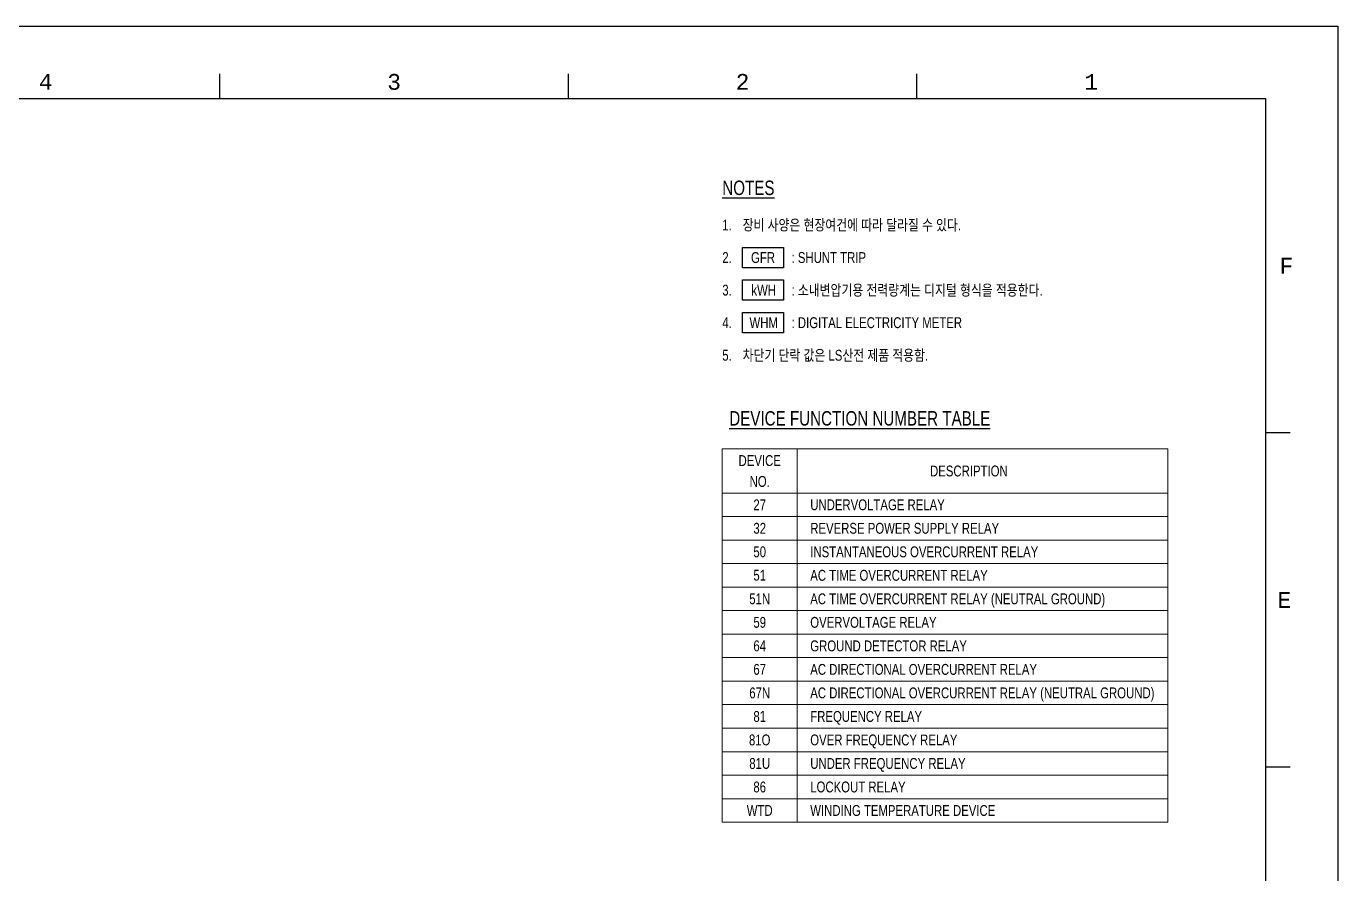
# Model space of a CAD drawing. Header units: feet. Extents: x 1 to 168002, y -59383 to 29717.
# Drawn here: x 149888 to 168002, y 18009 to 29717 of the extents above; entities that cross this region are included whole.
import ezdxf
from ezdxf.enums import TextEntityAlignment as Align

# ---------------------------------------------------------------- set-up
doc = ezdxf.new("R2010")
doc.units = ezdxf.units.FT
doc.header["$LTSCALE"] = 50
doc.header["$MEASUREMENT"] = 0
doc.linetypes.add('CONTINU', pattern=[0])
doc.layers.get('0').update_dxf_attribs({"linetype": 'CONTINUOUS'})
doc.layers.add('Border', color=7, linetype='CONTINUOUS', lineweight=0)
for name, color, linetype in [('E-SYM0', 3, 'CONTINUOUS'), ('E-SYM2', 3, 'CONTINUOUS'), ('E-Text-1', 2, 'CONTINUOUS'), ('E-Text-2', 4, 'CONTINUOUS'), ('E-Text-Table', 7, 'CONTINUOUS')]:
    doc.layers.add(name, color=color, linetype=linetype)
doc.styles.add('TB-1$0$MONOTXT', font='monotxt_.ttf')
doc.styles.add('돋움', font='')
doc.styles.get('돋움').set_extended_font_data('Dotum')

# ---------------------------------------------------------------- blocks, each defined once
blk = doc.blocks.new('FORMAT')
at = {"layer": 'Border', "color": 0, "linetype": 'Continuous', "lineweight": 25}
for p, q in [((26562, 28700), (26562, 29041)), ((31375, 28700), (31375, 29041)), ((36187, 28700), (36187, 29041)), ((2500, 28700), (41000, 28700)), ((41000, 28700), (41000, 1000)), ((41343, 24083), (41000, 24083)), ((41343, 19467), (41000, 19467))]:
    blk.add_line(p, q, dxfattribs=at)
blk.add_lwpolyline([(0, 0), (0, 29700), (42000, 29700), (42000, 0)], close=True, dxfattribs=at)
at = {"layer": 'Border', "color": 0, "linetype": 'Continuous', "lineweight": 25, "style": 'TB-1$0$MONOTXT'}
for s, p in [('4', (24155, 29041)), ('3', (28968, 29041)), ('2', (33780, 29041)), ('1', (38594, 29041))]:
    blk.add_text(s, height=219, dxfattribs=at).set_placement(p, align=Align.TOP_CENTER)
for s, p in [('F', (41196, 26392)), ('E', (41167, 21775))]:
    blk.add_text(s, height=220, dxfattribs=at).set_placement(p, align=Align.MIDDLE_LEFT)
blk = doc.blocks.new('TITLE')
at = {"xscale": 0.01, "yscale": 0.01, "zscale": 0.01}
blk.add_blockref('FORMAT', (0, 0), dxfattribs=at)

msp = doc.modelspace()

# ---------------------------------------------------------------- linework, layer by layer
at = {"layer": 'E-SYM0', "elevation": 0.1}
for points in [[(159782.8, 26662.4), (160345.3, 26662.4), (160345.3, 26381.1), (159782.8, 26381.1)], [(159782.8, 26212.4), (160345.3, 26212.4), (160345.3, 25931.1), (159782.8, 25931.1)], [(159782.8, 25762.4), (160345.3, 25762.4), (160345.3, 25481.1), (159782.8, 25481.1)]]:
    msp.add_lwpolyline(points, close=True, dxfattribs=at)
at = {"layer": 'E-Text-Table', "linetype": 'Continuous', "lineweight": 13}
for p, q in [((159501.5, 23878, 0.1), (165653.2, 23878, 0.1)), ((159501.5, 23878, 0.1), (159501.5, 18721.2, 0.1)), ((160535, 23878, 0.1), (160535, 18721.2, 0.1)), ((165653.2, 23878, 0.1), (165653.2, 18721.2, 0.1)), ((159501.5, 23268.9, 0.1), (165653.2, 23268.9, 0.1)), ((159501.5, 22944.1, 0.1), (165653.2, 22944.1, 0.1)), ((159501.5, 22619.2, 0.1), (165653.2, 22619.2, 0.1)), ((159501.5, 22294.4, 0.1), (165653.2, 22294.4, 0.1)), ((159501.5, 21969.6, 0.1), (165653.2, 21969.6, 0.1)), ((159501.5, 21644.7, 0.1), (165653.2, 21644.7, 0.1)), ((159501.5, 21319.9, 0.1), (165653.2, 21319.9, 0.1)), ((159501.5, 20995, 0.1), (165653.2, 20995, 0.1)), ((159501.5, 20670.2, 0.1), (165653.2, 20670.2, 0.1)), ((159501.5, 20345.4, 0.1), (165653.2, 20345.4, 0.1)), ((159501.5, 20020.5, 0.1), (165653.2, 20020.5, 0.1)), ((159501.5, 19695.7, 0.1), (165653.2, 19695.7, 0.1)), ((159501.5, 19370.9, 0.1), (165653.2, 19370.9, 0.1)), ((159501.5, 19046, 0.1), (165653.2, 19046, 0.1)), ((159501.5, 18721.2, 0.1), (165653.2, 18721.2, 0.1))]:
    msp.add_line(p, q, dxfattribs=at)

# ---------------------------------------------------------------- block references
at = {"color": 7, "linetype": 'CONTINU', "ltscale": 100, "xscale": 100, "yscale": 100, "zscale": 100}
msp.add_blockref('TITLE', (126001.5, 16.7, 0.1), dxfattribs=at)

# ---------------------------------------------------------------- texts
at = {"layer": 'E-SYM0', "color": 2, "style": '돋움', "width": 0.8}
msp.add_text('GFR', height=150, dxfattribs=at).set_placement((160064, 26521.7, 0.1), align=Align.MIDDLE_CENTER)
at = {"layer": 'E-SYM2', "color": 2, "style": '돋움', "width": 0.8}
for s, p in [('kWH', (160073.4, 26071.7, 0.1)), ('WHM', (160073.4, 25621.7, 0.1))]:
    msp.add_text(s, height=150, dxfattribs=at).set_placement(p, align=Align.MIDDLE_CENTER)
at = {"layer": 'E-Text-1', "style": '돋움', "width": 0.8}
for s, p in [('1.', (159501.5, 26971.7, 0.1)), ('장비 사양은 현장여건에 따라 달라질 수 있다.', (159782.8, 26971.7, 0.1)), ('2.', (159501.5, 26521.7, 0.1)), (': SHUNT TRIP', (160457.8, 26521.7, 0.1)), ('3.', (159501.5, 26071.7, 0.1)), (': 소내변압기용 전력량계는 디지털 형식을 적용한다.', (160457.8, 26071.7, 0.1)), ('4.', (159501.5, 25621.7, 0.1)), (': DIGITAL ELECTRICITY METER', (160457.8, 25621.7, 0.1)), ('5.', (159501.5, 25171.7, 0.1)), ('차단기 단락 값은 LS산전 제품 적용함.', (159782.8, 25171.7, 0.1)), ('UNDERVOLTAGE RELAY', (160716.2, 23106.5, 0.1)), ('REVERSE POWER SUPPLY RELAY', (160716.2, 22781.6, 0.1)), ('INSTANTANEOUS OVERCURRENT RELAY', (160716.2, 22456.8, 0.1)), ('AC TIME OVERCURRENT RELAY', (160716.2, 22132, 0.1)), ('AC TIME OVERCURRENT RELAY (NEUTRAL GROUND)', (160716.2, 21807.1, 0.1)), ('OVERVOLTAGE RELAY', (160716.2, 21482.3, 0.1)), ('GROUND DETECTOR RELAY', (160716.2, 21157.4, 0.1)), ('AC DIRECTIONAL OVERCURRENT RELAY', (160716.2, 20832.6, 0.1)), ('AC DIRECTIONAL OVERCURRENT RELAY (NEUTRAL GROUND)', (160716.2, 20507.8, 0.1)), ('FREQUENCY RELAY', (160716.2, 20182.9, 0.1)), ('OVER FREQUENCY RELAY', (160716.2, 19858.1, 0.1)), ('UNDER FREQUENCY RELAY', (160716.2, 19533.3, 0.1)), ('LOCKOUT RELAY', (160716.2, 19208.4, 0.1)), ('WINDING TEMPERATURE DEVICE', (160716.2, 18883.6, 0.1))]:
    msp.add_text(s, height=150, dxfattribs=at).set_placement(p, align=Align.MIDDLE_LEFT)
for s, p in [('DEVICE', (160018.2, 23716.9, 0.1)), ('DESCRIPTION', (162906.7, 23573.4, 0.1)), ('NO.', (160018.2, 23428.6, 0.1)), ('27', (160018.2, 23106.5, 0.1)), ('32', (160018.2, 22781.6, 0.1)), ('50', (160018.2, 22456.8, 0.1)), ('51', (160018.2, 22132, 0.1)), ('51N', (160018.2, 21807.1, 0.1)), ('59', (160018.2, 21482.3, 0.1)), ('64', (160018.2, 21157.5, 0.1)), ('67', (160018.2, 20832.6, 0.1)), ('67N', (160018.2, 20507.8, 0.1)), ('81', (160018.2, 20182.9, 0.1)), ('81O', (160018.2, 19858.1, 0.1)), ('81U', (160018.2, 19533.3, 0.1)), ('86', (160018.2, 19208.4, 0.1)), ('WTD', (160018.2, 18883.6, 0.1))]:
    msp.add_text(s, height=150, dxfattribs=at).set_placement(p, align=Align.MIDDLE)
at = {"layer": 'E-Text-2', "style": '돋움', "width": 0.8}
msp.add_text('%%UNOTES', height=200, dxfattribs=at).set_placement((159501.5, 27484.7, 0.1), align=Align.MIDDLE_LEFT)
msp.add_text('%%UDEVICE FUNCTION NUMBER TABLE', height=200, dxfattribs=at).set_placement((161400.4, 24300.2, 0.1), align=Align.MIDDLE_CENTER)

doc.saveas('drawing.dxf')
